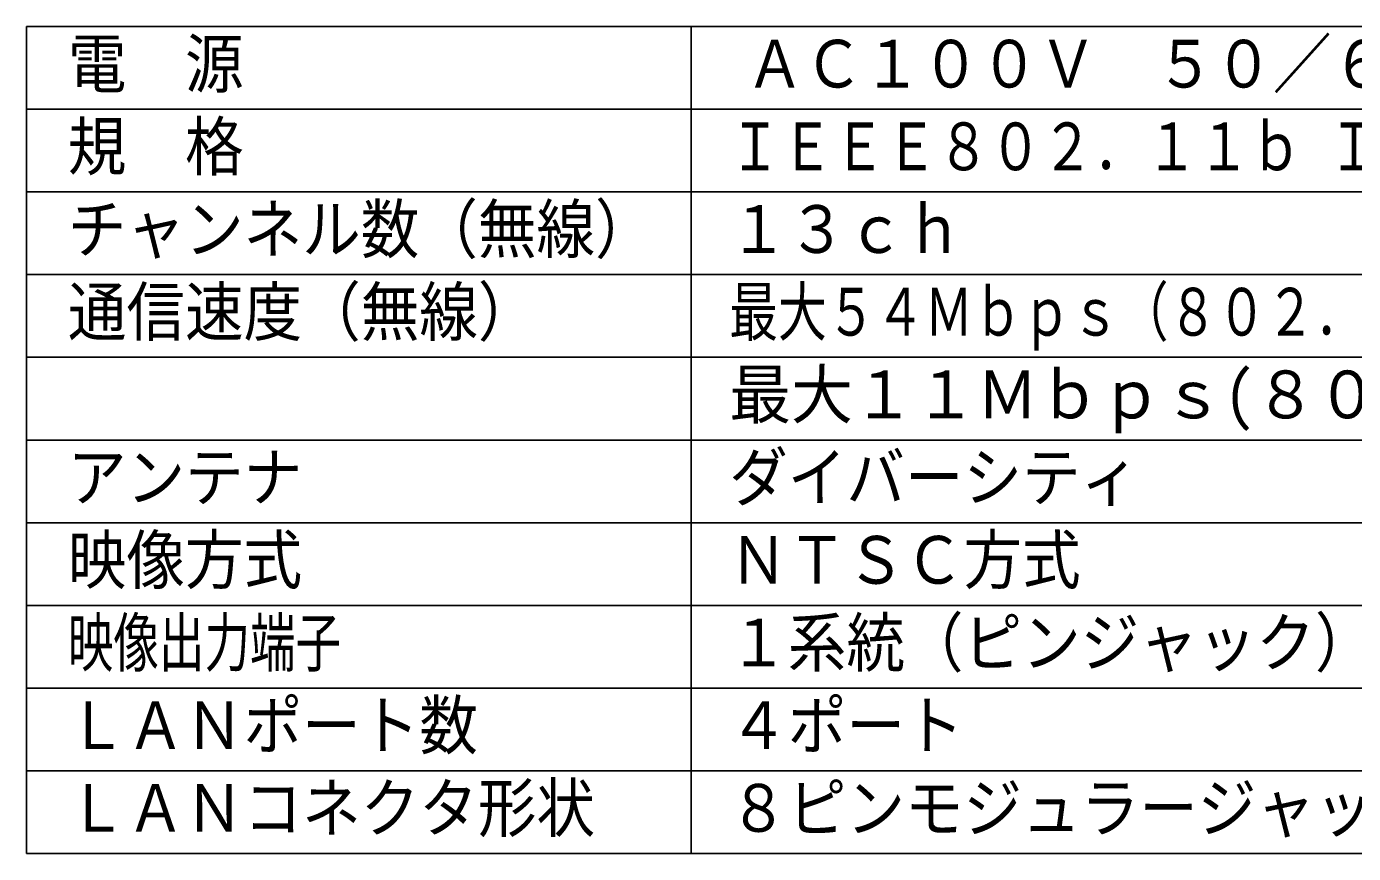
# Model space of a CAD drawing. Units: millimetres, scale not verified. Extents: x -63 to 63, y -57 to 58.
# Drawn here: x -62.5 to 17.8, y -56.9 to -6.9 of the extents above; entities that cross this region are included whole.
import ezdxf
from ezdxf.enums import TextEntityAlignment as Align

# ---------------------------------------------------------------- set-up
doc = ezdxf.new("R2010")
doc.units = ezdxf.units.MM
doc.header["$LTSCALE"] = 0.191673
doc.layers.add('0-0_MOJI1', color=2, linetype='Continuous')
doc.layers.add('0-3_WAKU', color=7, linetype='Continuous')
doc.styles.add('ＭＳ ゴシック', font='')
doc.styles.get('ＭＳ ゴシック').set_extended_font_data('MS Gothic')

msp = doc.modelspace()

# ---------------------------------------------------------------- linework, layer by layer
at = {"layer": '0-3_WAKU', "color": 4}
for p, q in [((-62.5012, -6.8679), (-62.5012, -56.8678)), ((62.4986, -6.8679), (-62.5012, -6.8679)), ((-22.2957, -56.8678), (-22.2957, -6.8679)), ((-62.5012, -56.8678), (62.4986, -56.8678))]:
    msp.add_line(p, q, dxfattribs=at)
at = {"layer": '0-3_WAKU', "color": 1}
for p, q in [((62.4986, -11.8679), (-62.5012, -11.8679)), ((62.4986, -16.8679), (-62.5012, -16.8679)), ((62.4986, -21.8679), (-62.5012, -21.8679)), ((62.4986, -26.8679), (-62.5012, -26.8679)), ((62.4986, -31.8679), (-62.5012, -31.8679)), ((62.4986, -36.8679), (-62.5012, -36.8679)), ((62.4986, -41.8679), (-62.5012, -41.8679)), ((62.4986, -46.8679), (-62.5012, -46.8679)), ((62.4986, -51.8679), (-62.5012, -51.8679))]:
    msp.add_line(p, q, dxfattribs=at)

# ---------------------------------------------------------------- texts
at = {"layer": '0-0_MOJI1', "style": 'ＭＳ ゴシック'}
for s, width, p in [('電\u3000源', 0.9, (-60.0012, -11.423)), ('ＡＣ１００Ｖ\u3000５０／６０Ｈｚ', 0.9, (-19.0013, -11.423)), ('規\u3000格', 0.9, (-60.0012, -16.423)), ('ＩＥＥＥ８０２．１１ｂ ＩＥＥＥ８０２．１１ｇ準拠', 0.8, (-20.0013, -16.423)), ('チャンネル数（無線）', 0.9, (-60.0012, -21.423)), ('１３ｃｈ', 0.9, (-20.0013, -21.423)), ('通信速度（無線）', 0.9, (-60.0012, -26.423)), ('最大５４Ｍｂｐｓ（８０２．１１ａ\u3000８０２．１１ｇの場合)', 0.75, (-20.0013, -26.423)), ('最大１１Ｍｂｐｓ(８０２．１１ｂの場合)', 0.95, (-20.0013, -31.423)), ('アンテナ', 0.9, (-60.0012, -36.423)), ('ダイバーシティ', 0.9, (-20.0013, -36.423)), ('映像方式', 0.9, (-60.0012, -41.423)), ('ＮＴＳＣ方式', 0.9, (-20.0013, -41.423)), ('映像出力端子', 0.7, (-60.0012, -46.423)), ('１系統（ピンジャック）', 0.9, (-20.0013, -46.423)), ('ＬＡＮポート数', 0.9, (-60.0012, -51.423)), ('４ポート', 0.9, (-20.0013, -51.423)), ('ＬＡＮコネクタ形状', 0.9, (-60.0012, -56.423)), ('８ピンモジュラージャック（ＲＪ－４５）', 0.9, (-20.0013, -56.423))]:
    msp.add_text(s, height=2.886, dxfattribs=dict(at, width=width)).set_placement(p, align=Align.BOTTOM_LEFT)

doc.saveas('drawing.dxf')
